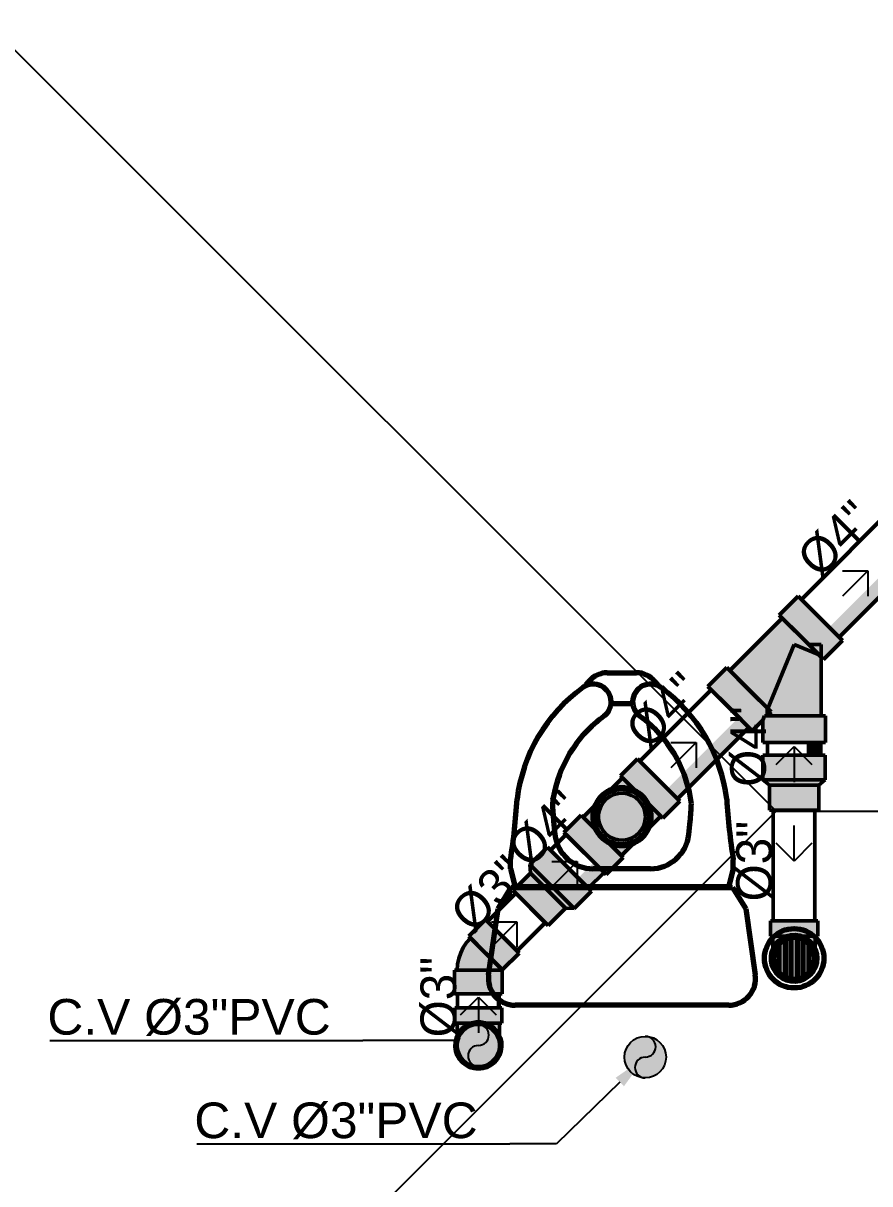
# Model space of a CAD drawing. Header units: metres. Extents: x -232 to 581, y 30 to 789.
# Drawn here: x 341.081 to 342.89, y 397.419 to 399.9 of the extents above; entities that cross this region are included whole.
import ezdxf

# ---------------------------------------------------------------- set-up
doc = ezdxf.new("R2010")
doc.units = ezdxf.units.M
doc.layers.add('_electricos-Leyenda', color=7, linetype='Continuous')
doc.layers.add('M-SY-PIPE-STANDARD-Drenaje Ventilacion', color=254, linetype='Continuous')
doc.layers.add('G-Risr-Std-Nplt', color=7, linetype='Continuous', lineweight=18, plot=False)
doc.layers.add('M-SY-PIPE-STANDARD-Drenaje Sanitario', color=7, linetype='Continuous', true_color=0x726558)
doc.layers.add('P-Fixt-Drn', color=94, linetype='Continuous', lineweight=70)
doc.layers.add('P-Fixt-Wcl', color=94, linetype='Continuous', lineweight=70)
doc.styles.add('DS-CAST-01', font='GOTHIC.TTF', dxfattribs={"height": 3})
doc.styles.add('Schedule-Header', font='arial.ttf')

# ---------------------------------------------------------------- blocks, each defined once
blk = doc.blocks.new('TECHO ARQ 20.03')
at = {"layer": '_electricos-Leyenda', "color": 30, "true_color": 0xf8991e}
for p, q in [((215.4805, 123.7149), (219.5805, 119.6149)), ((215.4805, 115.5149), (219.5805, 119.6149)), ((219.5805, 119.6149), (221.1805, 119.6149))]:
    blk.add_line(p, q, dxfattribs=at)
blk = doc.blocks.new('Aecb_Duct_Rnd_2Line_Open')
at = {"layer": 'G-Risr-Std-Nplt', "color": 0, "linetype": 'ByBlock', "lineweight": -2}
blk.add_circle((0, 0), 1, dxfattribs=at)
blk = doc.blocks.new('_Open90')
at = {"color": 0, "linetype": 'ByBlock', "lineweight": -2}
for p, q in [((-0.5, 0.5), (0, 0)), ((0, 0), (-1, 0)), ((0, 0), (-0.5, -0.5))]:
    blk.add_line(p, q, dxfattribs=at)
blk = doc.blocks.new('Aecb_Othr_Rnd_2Line_PipeBreak_Patt_Rise')
at = {"linetype": 'ByBlock', "lineweight": -2}
blk.add_hatch(color=0, dxfattribs=at).paths.add_polyline_path([(1, 0, 0.414214), (0, 1, -1), (0, 0, 1), (0, -1, 0.414214)])
at = {"color": 0, "linetype": 'ByBlock', "lineweight": -2}
for centre, start, end in [((0, 0.5), 270, 90), ((0, -0.5), 90, 270)]:
    blk.add_arc(centre, 0.5, start, end, dxfattribs=at)
at = {"layer": 'G-Risr-Std-Nplt', "color": 0, "linetype": 'ByBlock', "lineweight": -2}
blk.add_circle((0, 0), 1, dxfattribs=at)
blk = doc.blocks.new('DR 20.03.26 LN09')
at = {"layer": 'M-SY-PIPE-STANDARD-Drenaje Sanitario', "linetype": 'Continuous', "lineweight": 50}
for points in [[(-9639.83, -2357.748), (-9631.541, -2349.458), (-9632.39, -2348.609), (-9640.679, -2356.899)], [(-9649.299, -2360.3), (-9650.89, -2361.891), (-9649.022, -2363.758), (-9647.155, -2365.625), (-9646.271, -2364.741), (-9646.271, -2366.616), (-9640.99, -2366.616), (-9640.99, -2364.366), (-9641.349, -2364.366), (-9641.349, -2359.41), (-9641.145, -2359.615), (-9639.554, -2358.024), (-9641.421, -2356.157), (-9643.288, -2354.289), (-9644.879, -2355.88), (-9644.625, -2356.135), (-9649.044, -2360.554)], [(-9653.441, -2371.359), (-9647.431, -2365.349), (-9648.28, -2364.5), (-9654.29, -2370.51)], [(-9641.381, -2367.671), (-9641.381, -2366.616), (-9642.581, -2366.616), (-9642.581, -2367.671)], [(-9646.256, -2367.671), (-9646.256, -2369.749), (-9645.709, -2370.218), (-9645.709, -2372.296), (-9643.631, -2372.296), (-9641.553, -2372.296), (-9641.553, -2370.218), (-9641.006, -2369.749), (-9641.006, -2367.671), (-9643.631, -2367.671)], [(-9658.082, -2369.591), (-9658.989, -2370.499), (-9658.964, -2370.5), (-9659.189, -2370.582), (-9659.569, -2370.801), (-9659.905, -2371.083), (-9660.187, -2371.419), (-9660.406, -2371.799), (-9660.48, -2372.002), (-9660.489, -2371.998), (-9661.396, -2372.906), (-9661.562, -2372.74), (-9662.999, -2374.177), (-9659.441, -2377.734), (-9658.005, -2376.298), (-9658.17, -2376.132), (-9657.263, -2375.225), (-9657.266, -2375.216), (-9657.063, -2375.142), (-9656.683, -2374.922), (-9656.347, -2374.641), (-9656.065, -2374.305), (-9655.846, -2373.925), (-9655.764, -2373.699), (-9655.763, -2373.725), (-9654.856, -2372.817), (-9654.69, -2372.983), (-9653.254, -2371.547), (-9656.811, -2367.989), (-9658.248, -2369.426)], [(-9660.598, -2372.426), (-9660.636, -2372.862), (-9660.598, -2373.298), (-9660.485, -2373.72), (-9660.3, -2374.117), (-9660.049, -2374.475), (-9659.739, -2374.784), (-9659.381, -2375.035), (-9658.985, -2375.22), (-9658.562, -2375.334), (-9658.126, -2375.372), (-9657.69, -2375.334), (-9657.268, -2375.22), (-9656.871, -2375.035), (-9656.513, -2374.784), (-9656.203, -2374.475), (-9655.952, -2374.117), (-9655.767, -2373.72), (-9655.654, -2373.298), (-9655.616, -2372.862), (-9655.654, -2372.426), (-9655.767, -2372.003), (-9655.952, -2371.607), (-9656.203, -2371.248), (-9656.513, -2370.939), (-9656.871, -2370.688), (-9657.268, -2370.503), (-9657.69, -2370.39), (-9658.126, -2370.352), (-9658.562, -2370.39), (-9658.985, -2370.503), (-9659.381, -2370.688), (-9659.739, -2370.939), (-9660.049, -2371.248), (-9660.3, -2371.607), (-9660.485, -2372.003)], [(-9660.338, -2372.448), (-9660.376, -2372.862), (-9660.338, -2373.275), (-9660.224, -2373.675), (-9660.039, -2374.046), (-9659.789, -2374.378), (-9659.482, -2374.657), (-9659.129, -2374.876), (-9658.742, -2375.026), (-9658.334, -2375.102), (-9657.918, -2375.102), (-9657.51, -2375.026), (-9657.123, -2374.876), (-9656.77, -2374.657), (-9656.463, -2374.378), (-9656.213, -2374.046), (-9656.028, -2373.675), (-9655.914, -2373.275), (-9655.876, -2372.862), (-9655.914, -2372.448), (-9656.028, -2372.049), (-9656.213, -2371.677), (-9656.463, -2371.346), (-9656.77, -2371.066), (-9657.123, -2370.848), (-9657.51, -2370.698), (-9657.918, -2370.621), (-9658.334, -2370.621), (-9658.742, -2370.698), (-9659.129, -2370.848), (-9659.482, -2371.066), (-9659.789, -2371.346), (-9660.039, -2371.677), (-9660.224, -2372.049)], [(-9641.881, -2381.626), (-9641.881, -2372.296), (-9642.081, -2372.296), (-9642.081, -2381.626)], [(-9645.615, -2381.626), (-9645.615, -2382.907), (-9645.412, -2382.907), (-9645.412, -2383.908), (-9645.406, -2383.903), (-9645.535, -2384.223), (-9645.606, -2384.594), (-9645.606, -2384.971), (-9645.535, -2385.341), (-9645.395, -2385.692), (-9645.191, -2386.009), (-9644.93, -2386.282), (-9644.623, -2386.501), (-9644.28, -2386.658), (-9643.913, -2386.747), (-9643.536, -2386.765), (-9643.163, -2386.711), (-9642.806, -2386.587), (-9642.48, -2386.399), (-9642.195, -2386.152), (-9641.961, -2385.855), (-9641.788, -2385.52), (-9641.682, -2385.158), (-9641.646, -2384.782), (-9641.682, -2384.407), (-9641.788, -2384.045), (-9641.867, -2383.892), (-9641.849, -2383.908), (-9641.849, -2382.907), (-9641.646, -2382.907), (-9641.646, -2381.626)], [(-9645.622, -2384.592), (-9645.622, -2384.972), (-9645.55, -2385.346), (-9645.408, -2385.699), (-9645.203, -2386.019), (-9644.94, -2386.294), (-9644.631, -2386.514), (-9644.285, -2386.672), (-9643.915, -2386.762), (-9643.536, -2386.78), (-9643.159, -2386.726), (-9642.8, -2386.602), (-9642.471, -2386.412), (-9642.183, -2386.163), (-9641.948, -2385.864), (-9641.774, -2385.526), (-9641.667, -2385.161), (-9641.631, -2384.782), (-9641.667, -2384.404), (-9641.774, -2384.039), (-9641.948, -2383.701), (-9642.183, -2383.402), (-9642.471, -2383.153), (-9642.8, -2382.963), (-9643.159, -2382.839), (-9643.536, -2382.785), (-9643.915, -2382.803), (-9644.285, -2382.892), (-9644.631, -2383.05), (-9644.94, -2383.271), (-9645.203, -2383.546), (-9645.408, -2383.866), (-9645.55, -2384.219)], [(-9645.349, -2384.451), (-9645.381, -2384.782), (-9645.349, -2385.114), (-9645.255, -2385.433), (-9645.103, -2385.728), (-9644.897, -2385.99), (-9644.646, -2386.208), (-9644.358, -2386.374), (-9644.043, -2386.483), (-9643.714, -2386.53), (-9643.382, -2386.515), (-9643.058, -2386.436), (-9642.756, -2386.298), (-9642.485, -2386.105), (-9642.255, -2385.864), (-9642.075, -2385.584), (-9641.952, -2385.275), (-9641.889, -2384.949), (-9641.889, -2384.616), (-9641.952, -2384.289), (-9642.075, -2383.98), (-9642.255, -2383.701), (-9642.485, -2383.46), (-9642.756, -2383.267), (-9643.058, -2383.129), (-9643.382, -2383.05), (-9643.714, -2383.034), (-9644.043, -2383.082), (-9644.358, -2383.191), (-9644.646, -2383.357), (-9644.897, -2383.575), (-9645.103, -2383.836), (-9645.255, -2384.132)]]:
    blk.add_hatch(color=251, dxfattribs=at).paths.add_polyline_path(points, flags=0)
at = {"layer": 'M-SY-PIPE-STANDARD-Drenaje Ventilacion', "linetype": 'Continuous', "lineweight": 50}
for points in [[(-9665.813, -2377.609), (-9667.282, -2379.079), (-9664.343, -2382.018), (-9662.874, -2380.548), (-9662.155, -2380.603), (-9660.686, -2379.134), (-9664.398, -2375.422), (-9665.868, -2376.891)], [(-9660.951, -2378.869), (-9659.629, -2377.546), (-9660.478, -2376.697), (-9661.8, -2378.02)], [(-9672.2, -2385.78), (-9672.2, -2387.78), (-9668.2, -2387.78), (-9668.2, -2385.78), (-9668.419, -2385.78), (-9668.414, -2385.73), (-9668.399, -2385.682), (-9668.376, -2385.637), (-9668.344, -2385.599), (-9668.189, -2385.753), (-9666.775, -2384.339), (-9668.189, -2382.925), (-9669.603, -2381.511), (-9671.018, -2382.925), (-9670.863, -2383.08), (-9671.192, -2383.455), (-9671.47, -2383.87), (-9671.691, -2384.318), (-9671.851, -2384.791), (-9671.949, -2385.281), (-9671.981, -2385.78)], [(-9666.952, -2384.162), (-9664.575, -2381.786), (-9664.717, -2381.644), (-9667.094, -2384.02)], [(-9668.45, -2388.967), (-9668.45, -2387.78), (-9668.651, -2387.78), (-9668.651, -2388.967)], [(-9672.185, -2388.967), (-9672.185, -2390.248), (-9671.981, -2390.248), (-9671.981, -2391.248), (-9671.966, -2391.235), (-9672.075, -2391.474), (-9672.164, -2391.84), (-9672.182, -2392.217), (-9672.129, -2392.591), (-9672.005, -2392.947), (-9671.817, -2393.274), (-9671.57, -2393.559), (-9671.273, -2393.792), (-9670.938, -2393.965), (-9670.576, -2394.071), (-9670.2, -2394.107), (-9669.825, -2394.071), (-9669.463, -2393.965), (-9669.127, -2393.792), (-9668.831, -2393.559), (-9668.584, -2393.274), (-9668.395, -2392.947), (-9668.272, -2392.591), (-9668.218, -2392.217), (-9668.236, -2391.84), (-9668.325, -2391.474), (-9668.434, -2391.235), (-9668.419, -2391.248), (-9668.419, -2390.248), (-9668.216, -2390.248), (-9668.216, -2388.967)], [(-9671.942, -2391.956), (-9671.942, -2392.289), (-9671.879, -2392.616), (-9671.756, -2392.925), (-9671.576, -2393.205), (-9671.346, -2393.445), (-9671.075, -2393.638), (-9670.773, -2393.777), (-9670.449, -2393.855), (-9670.117, -2393.871), (-9669.788, -2393.824), (-9669.473, -2393.715), (-9669.185, -2393.548), (-9668.934, -2393.33), (-9668.728, -2393.069), (-9668.576, -2392.773), (-9668.482, -2392.454), (-9668.45, -2392.123), (-9668.482, -2391.792), (-9668.576, -2391.472), (-9668.728, -2391.177), (-9668.934, -2390.915), (-9669.185, -2390.697), (-9669.473, -2390.531), (-9669.788, -2390.422), (-9670.117, -2390.375), (-9670.449, -2390.391), (-9670.773, -2390.469), (-9671.075, -2390.607), (-9671.346, -2390.8), (-9671.576, -2391.041), (-9671.756, -2391.321), (-9671.879, -2391.63)], [(-9657.9, -2392.939), (-9657.9, -2393.271), (-9657.837, -2393.598), (-9657.713, -2393.907), (-9657.533, -2394.187), (-9657.304, -2394.428), (-9657.033, -2394.621), (-9656.73, -2394.759), (-9656.407, -2394.837), (-9656.074, -2394.853), (-9655.745, -2394.806), (-9655.431, -2394.697), (-9655.142, -2394.531), (-9654.891, -2394.313), (-9654.685, -2394.051), (-9654.533, -2393.755), (-9654.439, -2393.436), (-9654.408, -2393.105), (-9654.439, -2392.774), (-9654.533, -2392.455), (-9654.685, -2392.159), (-9654.891, -2391.897), (-9655.142, -2391.68), (-9655.431, -2391.513), (-9655.745, -2391.404), (-9656.074, -2391.357), (-9656.407, -2391.373), (-9656.73, -2391.451), (-9657.033, -2391.59), (-9657.304, -2391.783), (-9657.533, -2392.023), (-9657.713, -2392.303), (-9657.837, -2392.612)]]:
    blk.add_hatch(color=254, dxfattribs=at).paths.add_polyline_path(points, flags=0)
at = {"layer": 'M-SY-PIPE-STANDARD-Drenaje Sanitario', "color": 251, "linetype": 'Continuous', "lineweight": 50}
for points in [[(-9634.723, -2346.276), (-9643.012, -2354.566)], [(-9639.83, -2357.748), (-9631.541, -2349.458)], [(-9643.288, -2354.289), (-9644.879, -2355.88)], [(-9641.421, -2356.157), (-9643.288, -2354.289)], [(-9643.012, -2354.566), (-9639.83, -2357.748)], [(-9644.625, -2356.135), (-9649.044, -2360.554)], [(-9644.879, -2355.88), (-9643.012, -2357.748)], [(-9644.625, -2356.135), (-9642.393, -2358.366)], [(-9639.554, -2358.024), (-9641.421, -2356.157)], [(-9643.012, -2357.748), (-9641.145, -2359.615)], [(-9639.554, -2358.024), (-9641.145, -2359.615)], [(-9645.857, -2363.741), (-9643.631, -2358.366)], [(-9643.631, -2358.366), (-9641.518, -2359.241)], [(-9641.518, -2359.241), (-9642.393, -2358.366)], [(-9642.393, -2358.366), (-9641.349, -2358.366)], [(-9641.349, -2358.366), (-9641.349, -2364.366)], [(-9649.299, -2360.3), (-9650.89, -2361.891)], [(-9647.431, -2362.167), (-9649.299, -2360.3)], [(-9649.044, -2360.554), (-9645.912, -2363.687)], [(-9650.89, -2361.891), (-9649.022, -2363.758)], [(-9650.613, -2362.167), (-9656.623, -2368.177)], [(-9647.431, -2365.349), (-9650.613, -2362.167)], [(-9645.564, -2364.034), (-9647.431, -2362.167)], [(-9649.022, -2363.758), (-9647.155, -2365.625)], [(-9645.912, -2364.366), (-9645.912, -2363.687)], [(-9645.912, -2363.687), (-9645.857, -2363.741)], [(-9645.857, -2363.741), (-9645.912, -2363.687), (-9645.857, -2363.741)], [(-9646.271, -2364.741), (-9647.155, -2365.625)], [(-9646.116, -2364.366), (-9646.271, -2364.741)], [(-9646.271, -2364.741), (-9646.271, -2366.616)], [(-9640.99, -2364.366), (-9646.116, -2364.366)], [(-9641.349, -2364.366), (-9645.912, -2364.366)], [(-9645.564, -2364.034), (-9645.896, -2364.366)], [(-9640.99, -2364.366), (-9640.99, -2366.616)], [(-9653.441, -2371.359), (-9647.431, -2365.349)], [(-9646.271, -2366.616), (-9640.99, -2366.616)], [(-9641.381, -2366.616), (-9645.881, -2366.616)], [(-9645.881, -2366.616), (-9645.881, -2367.671)], [(-9641.381, -2367.671), (-9641.381, -2366.616)], [(-9643.631, -2367.671), (-9646.256, -2367.671)], [(-9646.256, -2367.671), (-9646.256, -2369.749)], [(-9645.881, -2367.671), (-9641.381, -2367.671)], [(-9641.006, -2367.671), (-9643.631, -2367.671)], [(-9641.006, -2367.671), (-9641.006, -2369.749)], [(-9656.811, -2367.989), (-9658.248, -2369.426)], [(-9653.254, -2371.547), (-9656.811, -2367.989)], [(-9656.623, -2368.177), (-9653.441, -2371.359)], [(-9661.396, -2372.906), (-9658.082, -2369.591)], [(-9658.248, -2369.426), (-9657.115, -2370.558)], [(-9654.856, -2372.817), (-9658.082, -2369.591)], [(-9645.709, -2370.218), (-9646.256, -2369.749)], [(-9646.256, -2369.749), (-9641.006, -2369.749)], [(-9646.256, -2369.749), (-9643.631, -2369.749)], [(-9643.631, -2369.749), (-9641.006, -2369.749)], [(-9641.006, -2369.749), (-9641.553, -2370.218)], [(-9655.616, -2372.862), (-9655.654, -2373.298), (-9655.767, -2373.72), (-9655.952, -2374.117), (-9656.203, -2374.475), (-9656.513, -2374.784), (-9656.871, -2375.035), (-9657.268, -2375.22), (-9657.69, -2375.334), (-9658.126, -2375.372), (-9658.562, -2375.334), (-9658.985, -2375.22), (-9659.381, -2375.035), (-9659.739, -2374.784), (-9660.049, -2374.475), (-9660.3, -2374.117), (-9660.485, -2373.72), (-9660.598, -2373.298), (-9660.636, -2372.862), (-9660.598, -2372.426), (-9660.485, -2372.003), (-9660.3, -2371.607), (-9660.049, -2371.248), (-9659.739, -2370.939), (-9659.381, -2370.688), (-9658.985, -2370.503), (-9658.562, -2370.39), (-9658.126, -2370.352), (-9657.69, -2370.39), (-9657.268, -2370.503), (-9656.871, -2370.688), (-9656.513, -2370.939), (-9656.203, -2371.248), (-9655.952, -2371.607), (-9655.767, -2372.003), (-9655.654, -2372.426), (-9655.616, -2372.862)], [(-9655.616, -2372.862), (-9655.654, -2372.426), (-9655.767, -2372.003), (-9655.952, -2371.607), (-9656.203, -2371.248), (-9656.513, -2370.939), (-9656.871, -2370.688), (-9657.268, -2370.503), (-9657.69, -2370.39), (-9658.126, -2370.352), (-9658.562, -2370.39), (-9658.985, -2370.503), (-9659.381, -2370.688), (-9659.739, -2370.939), (-9660.049, -2371.248), (-9660.3, -2371.607), (-9660.485, -2372.003), (-9660.598, -2372.426), (-9660.636, -2372.862), (-9660.598, -2373.298), (-9660.485, -2373.72), (-9660.3, -2374.117), (-9660.049, -2374.475), (-9659.739, -2374.784), (-9659.381, -2375.035), (-9658.985, -2375.22), (-9658.562, -2375.334), (-9658.126, -2375.372), (-9657.69, -2375.334), (-9657.268, -2375.22), (-9656.871, -2375.035), (-9656.513, -2374.784), (-9656.203, -2374.475), (-9655.952, -2374.117), (-9655.767, -2373.72), (-9655.654, -2373.298), (-9655.616, -2372.862)], [(-9659.905, -2374.641), (-9659.569, -2374.922), (-9659.189, -2375.142), (-9658.777, -2375.292), (-9658.345, -2375.368), (-9657.907, -2375.368), (-9657.475, -2375.292), (-9657.063, -2375.142), (-9656.683, -2374.922), (-9656.347, -2374.641), (-9656.065, -2374.305), (-9655.846, -2373.925), (-9655.696, -2373.513), (-9655.62, -2373.081), (-9655.62, -2372.642), (-9655.696, -2372.211), (-9655.846, -2371.799), (-9656.065, -2371.419), (-9656.347, -2371.083), (-9656.683, -2370.801), (-9657.063, -2370.582), (-9657.475, -2370.432), (-9657.907, -2370.356), (-9658.345, -2370.356), (-9658.777, -2370.432), (-9659.189, -2370.582), (-9659.569, -2370.801), (-9659.905, -2371.083), (-9660.187, -2371.419), (-9660.406, -2371.799), (-9660.556, -2372.211), (-9660.632, -2372.642), (-9660.632, -2373.081), (-9660.556, -2373.513), (-9660.406, -2373.925), (-9660.187, -2374.305), (-9659.905, -2374.641)], [(-9659.739, -2374.475), (-9659.415, -2374.744), (-9659.047, -2374.949), (-9658.648, -2375.082), (-9658.231, -2375.141), (-9657.811, -2375.121), (-9657.401, -2375.025), (-9657.016, -2374.855), (-9656.669, -2374.617), (-9656.371, -2374.319), (-9656.133, -2373.972), (-9655.963, -2373.587), (-9655.867, -2373.177), (-9655.847, -2372.756), (-9655.905, -2372.339), (-9656.039, -2371.94), (-9656.244, -2371.572), (-9656.513, -2371.249), (-9656.837, -2370.98), (-9657.205, -2370.775), (-9657.604, -2370.641), (-9658.021, -2370.583), (-9658.441, -2370.602), (-9658.851, -2370.699), (-9659.236, -2370.869), (-9659.583, -2371.107), (-9659.881, -2371.404), (-9660.119, -2371.752), (-9660.289, -2372.137), (-9660.385, -2372.547), (-9660.405, -2372.967), (-9660.347, -2373.384), (-9660.213, -2373.783), (-9660.008, -2374.151), (-9659.739, -2374.475)], [(-9641.553, -2370.218), (-9645.709, -2370.218)], [(-9643.631, -2370.218), (-9645.709, -2370.218)], [(-9645.709, -2370.218), (-9645.709, -2372.296)], [(-9641.553, -2370.218), (-9643.631, -2370.218)], [(-9641.553, -2370.218), (-9641.553, -2372.296)], [(-9656.148, -2372.862), (-9656.184, -2372.487), (-9656.29, -2372.127), (-9656.462, -2371.792), (-9656.694, -2371.497), (-9656.979, -2371.25), (-9657.304, -2371.062), (-9657.66, -2370.939), (-9658.032, -2370.886), (-9658.408, -2370.904), (-9658.773, -2370.993), (-9659.115, -2371.149), (-9659.421, -2371.367), (-9659.681, -2371.639), (-9659.884, -2371.955), (-9660.024, -2372.304), (-9660.095, -2372.674), (-9660.095, -2373.05), (-9660.024, -2373.419), (-9659.884, -2373.768), (-9659.681, -2374.084), (-9659.421, -2374.357), (-9659.115, -2374.575), (-9658.773, -2374.731), (-9658.408, -2374.82), (-9658.032, -2374.837), (-9657.66, -2374.784), (-9657.304, -2374.661), (-9656.979, -2374.473), (-9656.694, -2374.227), (-9656.462, -2373.931), (-9656.29, -2373.597), (-9656.184, -2373.236), (-9656.148, -2372.862)], [(-9656.148, -2372.862), (-9656.184, -2372.487), (-9656.29, -2372.127), (-9656.462, -2371.792), (-9656.694, -2371.497), (-9656.979, -2371.25), (-9657.304, -2371.062), (-9657.66, -2370.939), (-9658.032, -2370.886), (-9658.408, -2370.904), (-9658.773, -2370.993), (-9659.115, -2371.149), (-9659.421, -2371.367), (-9659.681, -2371.639), (-9659.884, -2371.955), (-9660.024, -2372.304), (-9660.095, -2372.674), (-9660.095, -2373.05), (-9660.024, -2373.419), (-9659.884, -2373.768), (-9659.681, -2374.084), (-9659.421, -2374.357), (-9659.115, -2374.575), (-9658.773, -2374.731), (-9658.408, -2374.82), (-9658.032, -2374.837), (-9657.66, -2374.784), (-9657.304, -2374.661), (-9656.979, -2374.473), (-9656.694, -2374.227), (-9656.462, -2373.931), (-9656.29, -2373.597), (-9656.184, -2373.236), (-9656.148, -2372.862)], [(-9653.254, -2371.547), (-9654.69, -2372.983)], [(-9661.562, -2372.74), (-9662.999, -2374.177)], [(-9660.43, -2373.873), (-9661.562, -2372.74)], [(-9655.823, -2371.851), (-9654.69, -2372.983)], [(-9645.709, -2372.296), (-9643.631, -2372.296)], [(-9641.881, -2372.296), (-9645.381, -2372.296)], [(-9645.381, -2372.296), (-9645.381, -2381.626)], [(-9643.631, -2372.296), (-9641.553, -2372.296)], [(-9641.881, -2381.626), (-9641.881, -2372.296)], [(-9661.396, -2372.906), (-9658.17, -2376.132)], [(-9658.17, -2376.132), (-9654.856, -2372.817)], [(-9662.999, -2374.177), (-9659.441, -2377.734)], [(-9658.005, -2376.298), (-9659.137, -2375.165)], [(-9658.005, -2376.298), (-9659.441, -2377.734)], [(-9641.646, -2381.626), (-9645.615, -2381.626)], [(-9645.615, -2382.907), (-9645.615, -2381.626)], [(-9645.381, -2381.626), (-9641.881, -2381.626)], [(-9641.646, -2382.907), (-9641.646, -2381.626)], [(-9641.631, -2384.782), (-9641.667, -2385.161), (-9641.774, -2385.526), (-9641.948, -2385.864), (-9642.183, -2386.163), (-9642.471, -2386.412), (-9642.8, -2386.602), (-9643.159, -2386.726), (-9643.536, -2386.78), (-9643.915, -2386.762), (-9644.285, -2386.672), (-9644.631, -2386.514), (-9644.94, -2386.294), (-9645.203, -2386.019), (-9645.408, -2385.699), (-9645.55, -2385.346), (-9645.622, -2384.972), (-9645.622, -2384.592), (-9645.55, -2384.219), (-9645.408, -2383.866), (-9645.203, -2383.546), (-9644.94, -2383.271), (-9644.631, -2383.05), (-9644.285, -2382.892), (-9643.915, -2382.803), (-9643.536, -2382.785), (-9643.159, -2382.839), (-9642.8, -2382.963), (-9642.471, -2383.153), (-9642.183, -2383.402), (-9641.948, -2383.701), (-9641.774, -2384.039), (-9641.667, -2384.404), (-9641.631, -2384.782)], [(-9645.615, -2382.907), (-9644.28, -2382.907)], [(-9641.646, -2384.782), (-9641.682, -2384.407), (-9641.788, -2384.045), (-9641.961, -2383.71), (-9642.195, -2383.413), (-9642.48, -2383.166), (-9642.806, -2382.977), (-9643.163, -2382.854), (-9643.536, -2382.8), (-9643.913, -2382.818), (-9644.28, -2382.907), (-9644.623, -2383.064), (-9644.93, -2383.283), (-9645.191, -2383.556), (-9645.395, -2383.873), (-9645.535, -2384.223), (-9645.606, -2384.594), (-9645.606, -2384.971), (-9645.535, -2385.341), (-9645.395, -2385.692), (-9645.191, -2386.009), (-9644.93, -2386.282), (-9644.623, -2386.501), (-9644.28, -2386.658), (-9643.913, -2386.747), (-9643.536, -2386.765), (-9643.163, -2386.711), (-9642.806, -2386.587), (-9642.48, -2386.399), (-9642.195, -2386.152), (-9641.961, -2385.855), (-9641.788, -2385.52), (-9641.682, -2385.158), (-9641.646, -2384.782)], [(-9641.849, -2382.907), (-9645.412, -2382.907)], [(-9645.412, -2382.907), (-9645.412, -2384.782)], [(-9641.849, -2384.782), (-9641.882, -2384.445), (-9641.977, -2384.12), (-9642.132, -2383.819), (-9642.342, -2383.553), (-9642.597, -2383.331), (-9642.891, -2383.162), (-9643.211, -2383.051), (-9643.546, -2383.003), (-9643.884, -2383.019), (-9644.213, -2383.099), (-9644.521, -2383.24), (-9644.797, -2383.436), (-9645.031, -2383.681), (-9645.214, -2383.966), (-9645.34, -2384.281), (-9645.404, -2384.613), (-9645.404, -2384.952), (-9645.34, -2385.284), (-9645.214, -2385.599), (-9645.031, -2385.883), (-9644.797, -2386.129), (-9644.521, -2386.325), (-9644.213, -2386.466), (-9643.884, -2386.545), (-9643.546, -2386.562), (-9643.211, -2386.513), (-9642.891, -2386.403), (-9642.597, -2386.233), (-9642.342, -2386.012), (-9642.132, -2385.745), (-9641.977, -2385.444), (-9641.882, -2385.119), (-9641.849, -2384.782)], [(-9642.981, -2382.907), (-9641.646, -2382.907)], [(-9641.849, -2384.782), (-9641.849, -2382.907)]]:
    blk.add_lwpolyline(points, dxfattribs=at)
at = {"layer": 'M-SY-PIPE-STANDARD-Drenaje Ventilacion', "linetype": 'ByBlock', "lineweight": -2}
for p, q in [((-9706.268, -2391.7, -7.997), (-9679.916, -2391.7, -7.997)), ((-9676.007, -2391.7, -7.997), (-9679.916, -2391.7, -7.997)), ((-9672.096, -2391.7, -7.997), (-9676.007, -2391.7, -7.997)), ((-9658.303, -2395.202, -115.994), (-9663.642, -2400.418, -115.994)), ((-9693.903, -2400.418, -115.994), (-9667.551, -2400.418, -115.994)), ((-9663.642, -2400.418, -115.994), (-9667.551, -2400.418, -115.994))]:
    blk.add_line(p, q, dxfattribs=at)
at = {"layer": 'M-SY-PIPE-STANDARD-Drenaje Ventilacion', "color": 254, "linetype": 'Continuous', "lineweight": 50}
for points in [[(-9662.811, -2374.364), (-9664.133, -2375.687)], [(-9659.629, -2377.546), (-9662.811, -2374.364)], [(-9664.398, -2375.422), (-9665.868, -2376.891)], [(-9660.686, -2379.134), (-9664.398, -2375.422)], [(-9664.133, -2375.687), (-9660.951, -2378.869)], [(-9665.813, -2377.609), (-9667.282, -2379.079)], [(-9662.155, -2380.603), (-9665.868, -2376.891)], [(-9665.813, -2377.609), (-9665.868, -2376.891)], [(-9665.868, -2376.891), (-9662.155, -2380.603)], [(-9665.813, -2377.609), (-9662.874, -2380.548)], [(-9662.874, -2380.548), (-9665.813, -2377.609)], [(-9660.951, -2378.869), (-9659.629, -2377.546)], [(-9667.05, -2379.311), (-9669.427, -2381.688)], [(-9667.282, -2379.079), (-9664.343, -2382.018)], [(-9664.575, -2381.786), (-9667.05, -2379.311)], [(-9660.686, -2379.134), (-9662.155, -2380.603)], [(-9662.874, -2380.548), (-9664.343, -2382.018)], [(-9662.874, -2380.548), (-9662.155, -2380.603)], [(-9669.603, -2381.511), (-9671.018, -2382.925)], [(-9668.189, -2382.925), (-9669.603, -2381.511)], [(-9669.427, -2381.688), (-9666.952, -2384.162)], [(-9666.952, -2384.162), (-9664.575, -2381.786)], [(-9671.981, -2385.78), (-9671.949, -2385.281), (-9671.851, -2384.791), (-9671.691, -2384.318), (-9671.47, -2383.87), (-9671.192, -2383.455), (-9670.863, -2383.08)], [(-9671.018, -2382.925), (-9669.603, -2384.339)], [(-9670.863, -2383.08), (-9668.344, -2385.599)], [(-9666.775, -2384.339), (-9668.189, -2382.925)], [(-9669.603, -2384.339), (-9668.189, -2385.753)], [(-9666.775, -2384.339), (-9668.189, -2385.753)], [(-9668.2, -2385.78), (-9672.2, -2385.78)], [(-9672.2, -2385.78), (-9672.2, -2387.78)], [(-9668.419, -2385.78), (-9671.981, -2385.78)], [(-9668.344, -2385.599), (-9668.376, -2385.637), (-9668.399, -2385.682), (-9668.414, -2385.73), (-9668.419, -2385.78)], [(-9668.2, -2385.78), (-9668.2, -2387.78)], [(-9672.2, -2387.78), (-9668.2, -2387.78)], [(-9671.95, -2387.78), (-9671.95, -2388.967)], [(-9668.45, -2387.78), (-9671.95, -2387.78)], [(-9668.45, -2388.967), (-9668.45, -2387.78)], [(-9668.216, -2388.967), (-9672.185, -2388.967)], [(-9672.185, -2388.967), (-9672.185, -2390.248)], [(-9671.95, -2388.967), (-9668.45, -2388.967)], [(-9668.216, -2388.967), (-9668.216, -2390.248)], [(-9672.185, -2390.248), (-9670.85, -2390.248)], [(-9670.2, -2394.107), (-9669.825, -2394.071), (-9669.463, -2393.965), (-9669.127, -2393.792), (-9668.831, -2393.559), (-9668.584, -2393.274), (-9668.395, -2392.947), (-9668.272, -2392.591), (-9668.218, -2392.217), (-9668.236, -2391.84), (-9668.325, -2391.474), (-9668.482, -2391.131), (-9668.7, -2390.823), (-9668.973, -2390.563), (-9669.291, -2390.359), (-9669.641, -2390.219), (-9670.012, -2390.147), (-9670.389, -2390.147), (-9670.759, -2390.219), (-9671.109, -2390.359), (-9671.427, -2390.563), (-9671.7, -2390.823), (-9671.919, -2391.131), (-9672.075, -2391.474), (-9672.164, -2391.84), (-9672.182, -2392.217), (-9672.129, -2392.591), (-9672.005, -2392.947), (-9671.817, -2393.274), (-9671.57, -2393.559), (-9671.273, -2393.792), (-9670.938, -2393.965), (-9670.576, -2394.071), (-9670.2, -2394.107)], [(-9668.419, -2390.248), (-9671.981, -2390.248)], [(-9671.981, -2390.248), (-9671.981, -2392.123)], [(-9669.55, -2390.248), (-9668.216, -2390.248)], [(-9668.419, -2392.123), (-9668.419, -2390.248)], [(-9671.981, -2392.123), (-9671.949, -2392.46), (-9671.854, -2392.785), (-9671.699, -2393.086), (-9671.489, -2393.352), (-9671.233, -2393.574), (-9670.94, -2393.743), (-9670.62, -2393.854), (-9670.285, -2393.902), (-9669.947, -2393.886), (-9669.618, -2393.806), (-9669.31, -2393.665), (-9669.034, -2393.469), (-9668.8, -2393.224), (-9668.617, -2392.939), (-9668.491, -2392.625), (-9668.427, -2392.292), (-9668.427, -2391.954), (-9668.491, -2391.621), (-9668.617, -2391.307), (-9668.8, -2391.022), (-9669.034, -2390.777), (-9669.31, -2390.58), (-9669.618, -2390.44), (-9669.947, -2390.36), (-9670.285, -2390.344), (-9670.62, -2390.392), (-9670.94, -2390.503), (-9671.233, -2390.672), (-9671.489, -2390.894), (-9671.699, -2391.16), (-9671.854, -2391.461), (-9671.949, -2391.786), (-9671.981, -2392.123)]]:
    blk.add_lwpolyline(points, dxfattribs=at)
at = {"layer": 'M-SY-PIPE-STANDARD-Drenaje Ventilacion'}
for points in [[(-9672.096, -2391.2, -7.997), (-9669.096, -2391.7, -7.997), (-9672.096, -2392.2, -7.997)], [(-9658.653, -2394.844, -115.994), (-9656.158, -2393.105, -115.994), (-9657.954, -2395.559, -115.994)]]:
    blk.add_solid(points, dxfattribs=at)
at = {"layer": 'P-Fixt-Drn', "color": 94, "linetype": 'Continuous', "lineweight": 70}
for p, q in [((-9644.381, -2383.201), (-9644.381, -2386.363)), ((-9643.881, -2386.514), (-9643.881, -2383.05)), ((-9643.381, -2383.05), (-9643.381, -2386.514)), ((-9642.881, -2386.363), (-9642.881, -2383.201)), ((-9644.881, -2386.007), (-9644.881, -2383.558)), ((-9642.381, -2383.558), (-9642.381, -2386.007))]:
    blk.add_line(p, q, dxfattribs=at)
blk.add_circle((-9643.631, -2384.782), 2.5, dxfattribs=at)
for start, end in [(115.37693, 135.58469), (115.37693, 135.58469), (98.21321, 115.37693), (81.78679, 98.21321), (81.78679, 98.21321), (64.62307, 81.78679), (44.41531, 64.62307), (44.41531, 64.62307), (135.58469, 224.41531), (315.58469, 44.41531), (224.41531, 244.62307), (224.41531, 244.62307), (244.62307, 261.78679), (278.21321, 295.37693), (295.37693, 315.58469), (295.37693, 315.58469), (261.78679, 278.21321), (261.78679, 278.21321)]:
    blk.add_arc((-9643.631, -2384.782), 1.75, start, end, dxfattribs=at)
at = {"layer": 'P-Fixt-Wcl', "color": 94, "linetype": 'Continuous', "lineweight": 70}
for p, q in [((-9659.358, -2360.737, 14.25), (-9656.894, -2360.737, 14.25)), ((-9657.211, -2363.362, 14.25), (-9659.041, -2363.362, 14.25)), ((-9667.501, -2377.237, 14.25), (-9667.501, -2376.487, 14.25)), ((-9648.751, -2377.237, 14.25), (-9648.751, -2376.487, 14.25)), ((-9667.501, -2377.237, 14.25), (-9667.167, -2378.572, 14.25)), ((-9658.126, -2377.237, 14.25), (-9660.533, -2377.237, 14.25)), ((-9655.72, -2377.237, 14.25), (-9658.126, -2377.237, 14.25)), ((-9648.751, -2377.237, 14.25), (-9649.085, -2378.572, 14.25)), ((-9667.175, -2378.834, 14.25), (-9667.167, -2378.572, 14.25)), ((-9667.167, -2378.572, 14.25), (-9667.126, -2378.737, 14.25)), ((-9649.085, -2378.572, 14.25), (-9649.126, -2378.737, 14.25)), ((-9649.085, -2378.572, 14.25), (-9649.077, -2378.834, 14.25)), ((-9668.546, -2380.618, 14.25), (-9667.431, -2378.834, 14.25)), ((-9667.431, -2378.834, 14.25), (-9667.175, -2378.834, 14.25)), ((-9667.175, -2378.834, 14.25), (-9649.077, -2378.834, 14.25)), ((-9667.126, -2378.737, 14.25), (-9649.126, -2378.737, 14.25)), ((-9649.077, -2378.834, 14.25), (-9648.821, -2378.834, 14.25)), ((-9648.821, -2378.834, 14.25), (-9647.706, -2380.618, 14.25)), ((-9669.343, -2386.167, 14.25), (-9668.546, -2380.618, 14.25)), ((-9647.706, -2380.618, 14.25), (-9646.909, -2386.167, 14.25)), ((-9649.136, -2388.737, 14.25), (-9667.116, -2388.737, 14.25))]:
    blk.add_line(p, q, dxfattribs=at)
for centre, radius, start, end in [((-9659.358, -2362.737, 14.25), 2, 90, 140.61367), ((-9656.894, -2362.737, 14.25), 2, 39.38633, 90), ((-9653.307, -2373.089, 14.25), 13.75, 126.14589, 172.93104), ((-9660.532, -2363.197, 14.25), 1.5, 117.65298, 126.14589), ((-9630.762, -2386.215, 14.25), 39, 140.61367, 141.37039), ((-9660.532, -2363.197, 14.25), 1.5, 353.67759, 117.65298), ((-9655.72, -2363.197, 14.25), 1.5, 62.34702, 186.32241), ((-9685.49, -2386.215, 14.25), 39, 38.62961, 39.38633), ((-9655.72, -2363.197, 14.25), 1.5, 53.85411, 62.34702), ((-9662.945, -2373.089, 14.25), 13.75, 7.06896, 53.85411), ((-9660.532, -2363.197, 14.25), 1.5, 306.14589, 353.67759), ((-9655.72, -2363.197, 14.25), 1.5, 186.32241, 233.85411), ((-9653.307, -2373.089, 14.25), 10.75, 130.35614, 172.93104), ((-9653.307, -2373.089, 14.25), 10.75, 126.14589, 130.35614), ((-9662.945, -2373.089, 14.25), 10.75, 49.64236, 53.85411), ((-9662.945, -2373.089, 14.25), 10.75, 7.06896, 49.64236), ((-9716.873, -2368.589, 14.25), 50, 350.91124, 356.78058), ((-9622.462, -2369.648, 14.25), 41.567, 182.92052, 184.96397), ((-9693.79, -2369.648, 14.25), 41.567, 355.02566, 357.07948), ((-9599.379, -2368.589, 14.25), 50, 183.21942, 189.08876), ((-9622.462, -2369.648, 14.25), 41.567, 184.96397, 186.50192), ((-9693.79, -2369.648, 14.25), 41.567, 353.49808, 355.02566), ((-9660.533, -2373.987, 14.25), 3.25, 186.50192, 270), ((-9655.72, -2373.987, 14.25), 3.25, 270, 353.49808), ((-9667.116, -2386.487, 14.25), 2.25, 171.82016, 270), ((-9649.136, -2386.487, 14.25), 2.25, 270.01621, 8.17984), ((-9649.136, -2386.487, 14.25), 2.25, 270, 270.01621)]:
    blk.add_arc(centre, radius, start, end, dxfattribs=at)
at = {"layer": 'M-SY-PIPE-STANDARD-Drenaje Sanitario', "color": 251, "linetype": 'Continuous', "lineweight": -3}
for p, xscale, yscale, zscale, rotation in [((-9637.435, -2352.171), 3, 3, 3, 45.00000000000234), ((-9651.878, -2366.614), 3, 3, 3, 44.99999999999562), ((-9643.631, -2366.954), 3.000000000000003, 3.000000000000003, 3.000000000000003, 90), ((-9643.631, -2376.602), 3, 3, 3, 270)]:
    blk.add_blockref('_Open90', p, dxfattribs=dict(at, xscale=xscale, yscale=yscale, zscale=zscale, rotation=rotation))
at = {"layer": 'M-SY-PIPE-STANDARD-Drenaje Sanitario', "color": 251, "linetype": 'Continuous', "lineweight": -3, "ltscale": 0.5, "xscale": 1.978, "yscale": 1.978, "zscale": 1.978, "rotation": 8.537736381119462e-07}
blk.add_blockref('Aecb_Duct_Rnd_2Line_Open', (-9658.126, -2372.862), dxfattribs=at)
at = {"layer": 'M-SY-PIPE-STANDARD-Drenaje Sanitario', "color": 251, "linetype": 'Continuous', "lineweight": -3, "ltscale": 0.5, "xscale": 1.75, "yscale": 1.75, "zscale": 1.75}
blk.add_blockref('Aecb_Duct_Rnd_2Line_Open', (-9643.631, -2384.782), dxfattribs=at)
at = {"layer": 'M-SY-PIPE-STANDARD-Drenaje Ventilacion', "color": 254, "linetype": 'Continuous', "lineweight": -3}
for p, xscale, yscale, zscale, rotation in [((-9661.896, -2376.632), 3, 3, 3, 44.99999999999007), ((-9666.976, -2381.712), 3, 3, 3, 44.99999999997904), ((-9670.2, -2388.05), 3.000000000000003, 3.000000000000003, 3.000000000000003, 90)]:
    blk.add_blockref('_Open90', p, dxfattribs=dict(at, xscale=xscale, yscale=yscale, zscale=zscale, rotation=rotation))
at = {"layer": 'M-SY-PIPE-STANDARD-Drenaje Ventilacion', "color": 254, "linetype": 'Continuous', "lineweight": -3, "ltscale": 0.5, "xscale": 1.75, "yscale": 1.75, "zscale": 1.75}
for p in [(-9670.2, -2392.123), (-9656.158, -2393.105)]:
    blk.add_blockref('Aecb_Othr_Rnd_2Line_PipeBreak_Patt_Rise', p, dxfattribs=at)
at = {"layer": 'M-SY-PIPE-STANDARD-Drenaje Sanitario', "color": 251, "linetype": 'Continuous', "lineweight": -3, "char_height": 3, "attachment_point": 5, "style": 'DS-CAST-01'}
for s, insert, rotation in [('%%C4"', (-9640.137, -2349.47), 45), ('%%C4"', (-9654.579, -2363.913), 45), ('%%C4"', (-9647.451, -2366.954), 90), ('%%C3"', (-9646.951, -2376.602), 90)]:
    blk.add_mtext(s, dxfattribs=dict(at, insert=insert, rotation=rotation))
at = {"layer": 'M-SY-PIPE-STANDARD-Drenaje Ventilacion', "style": 'Schedule-Header'}
for p in [(-9706.477, -2391.211, -7.997), (-9694.112, -2399.928, -115.994)]:
    blk.add_text('C.V Ø3"PVC', height=3, dxfattribs=at).set_placement(p)
at = {"layer": 'M-SY-PIPE-STANDARD-Drenaje Ventilacion', "color": 254, "linetype": 'Continuous', "lineweight": -3, "char_height": 3, "attachment_point": 5, "style": 'DS-CAST-01'}
for s, insert, rotation in [('%%C4"', (-9664.597, -2373.93), 45), ('%%C3"', (-9669.324, -2379.364), 45), ('%%C3"', (-9673.52, -2388.05), 90)]:
    blk.add_mtext(s, dxfattribs=dict(at, insert=insert, rotation=rotation))

msp = doc.modelspace()

# ---------------------------------------------------------------- block references
at = {"color": 1}
msp.add_blockref('TECHO ARQ 20.03', (123.1094, 278.6006), dxfattribs=at)
at = {"layer": 'M-SY-PIPE-STANDARD-Drenaje Sanitario', "xscale": 0.02539304808409144, "yscale": 0.02539304808409144, "zscale": 0.02539304808409144}
msp.add_blockref('DR 20.03.26 LN09', (587.6094, 458.4578), dxfattribs=at)

doc.saveas('drawing.dxf')
